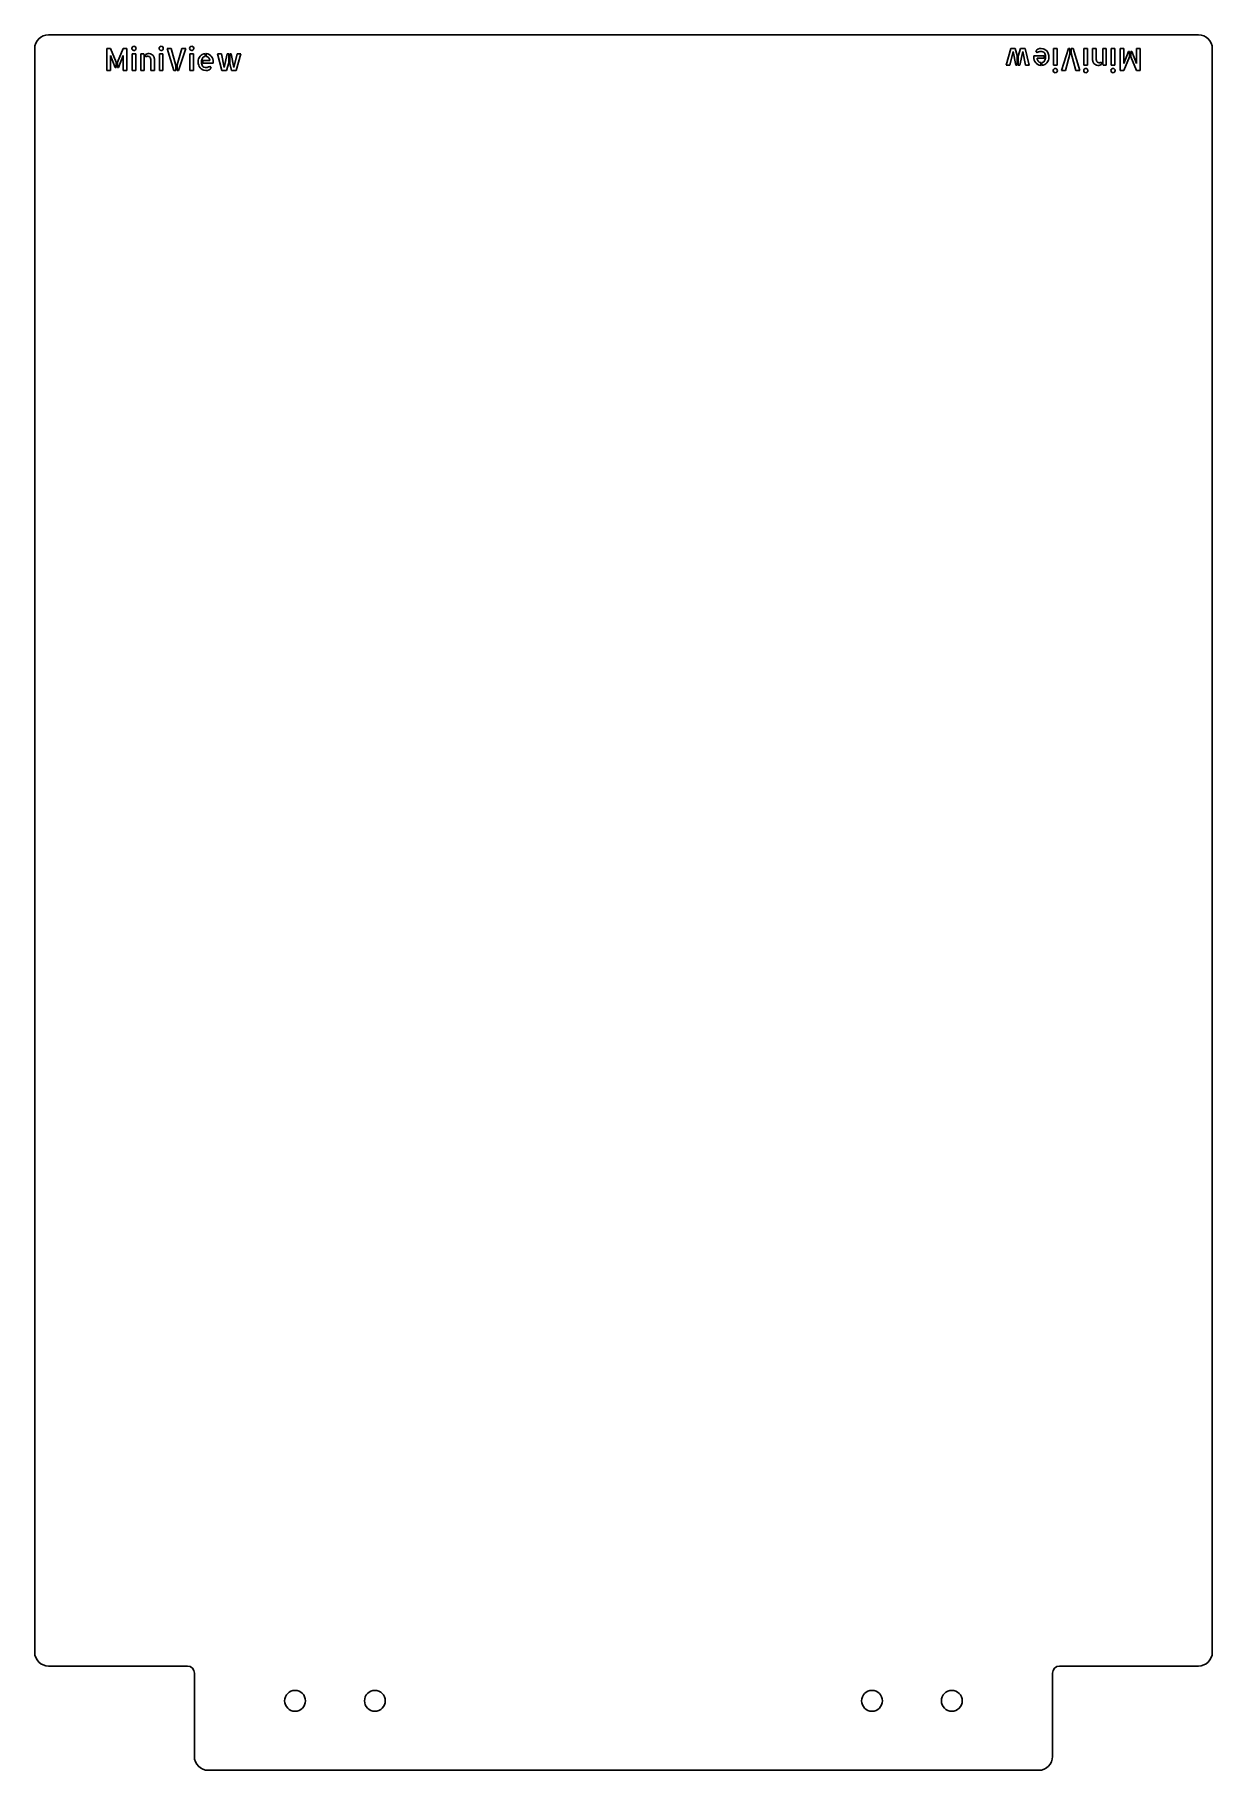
# Model space of a CAD drawing. Extents: x -3.38 to 3.3, y -5.53 to 4.31.
import ezdxf

# ---------------------------------------------------------------- set-up
doc = ezdxf.new("R2010")
doc.units = 0
doc.layers.add('VISIBLE', color=7, linetype='CONTINUOUS')

msp = doc.modelspace()

# ---------------------------------------------------------------- linework, layer by layer
at = {"layer": 'VISIBLE'}
for p, q in [((-3.2992, 4.3087), (-0.039, 4.3087)), ((-0.039, 4.3087), (3.2213, 4.3087)), ((2.1303, 4.1356), (2.1569, 4.2306)), ((2.1569, 4.2306), (2.183, 4.2306)), ((2.183, 4.2306), (2.193, 4.1916)), ((2.1999, 4.1866), (2.2119, 4.2306)), ((2.2119, 4.2306), (2.2382, 4.2306)), ((2.2382, 4.2306), (2.2624, 4.1356)), ((2.4439, 4.1067), (2.484, 4.2306)), ((2.484, 4.2306), (2.4927, 4.2306)), ((2.4927, 4.2306), (2.4927, 4.198)), ((2.4995, 4.2033), (2.4995, 4.2306)), ((2.4995, 4.2306), (2.5101, 4.2306)), ((2.5101, 4.2306), (2.5483, 4.1067)), ((-3.378, 4.2299), (-3.378, -4.8598)), ((-2.9689, 4.1067), (-2.9689, 4.2299)), ((-2.9689, 4.2299), (-2.9485, 4.2299)), ((-2.9485, 4.2299), (-2.9154, 4.1538)), ((-2.9207, 4.1229), (-2.9485, 4.1914)), ((-2.9485, 4.1914), (-2.9485, 4.1067)), ((-2.9154, 4.1538), (-2.9154, 4.1229)), ((-2.9085, 4.1535), (-2.8754, 4.2299)), ((-2.9085, 4.1229), (-2.9085, 4.1535)), ((-2.8754, 4.1914), (-2.903, 4.1229)), ((-2.8754, 4.2299), (-2.855, 4.2299)), ((-2.8754, 4.1067), (-2.8754, 4.1914)), ((-2.855, 4.2299), (-2.855, 4.1067)), ((-2.8254, 4.1067), (-2.8254, 4.201)), ((-2.8254, 4.201), (-2.805, 4.201)), ((-2.805, 4.201), (-2.805, 4.1067)), ((-2.7766, 4.201), (-2.7585, 4.201)), ((-2.7766, 4.1067), (-2.7766, 4.201)), ((-2.7585, 4.201), (-2.7564, 4.1914)), ((-2.7564, 4.1914), (-2.7564, 4.1067)), ((-2.7495, 4.1834), (-2.7495, 4.1963)), ((-2.7189, 4.1067), (-2.7189, 4.158)), ((-2.6985, 4.1597), (-2.6985, 4.11)), ((-2.6708, 4.1067), (-2.6708, 4.201)), ((-2.6708, 4.201), (-2.6504, 4.201)), ((-2.6504, 4.201), (-2.6504, 4.1067)), ((-2.588, 4.106), (-2.6263, 4.2299)), ((-2.6263, 4.2299), (-2.6034, 4.2299)), ((-2.6034, 4.2299), (-2.5775, 4.1332)), ((-2.5775, 4.1332), (-2.5775, 4.106)), ((-2.5706, 4.1386), (-2.5445, 4.2299)), ((-2.5706, 4.106), (-2.5706, 4.1386)), ((-2.5218, 4.2299), (-2.5619, 4.106)), ((-2.5445, 4.2299), (-2.5218, 4.2299)), ((-2.4979, 4.1067), (-2.4979, 4.201)), ((-2.4979, 4.201), (-2.4775, 4.201)), ((-2.4775, 4.201), (-2.4775, 4.1067)), ((-2.4236, 4.1469), (-2.4236, 4.1617)), ((-2.4236, 4.1617), (-2.385, 4.1617)), ((-2.3663, 4.1469), (-2.4236, 4.1469)), ((-2.4121, 4.202), (-2.4121, 4.1859)), ((-2.4053, 4.1861), (-2.4053, 4.2018)), ((-2.3162, 4.106), (-2.3404, 4.201)), ((-2.3404, 4.201), (-2.3186, 4.201)), ((-2.3186, 4.201), (-2.3031, 4.1224)), ((-2.3031, 4.1224), (-2.2856, 4.201)), ((-2.2778, 4.15), (-2.2899, 4.106)), ((-2.2856, 4.201), (-2.2778, 4.201)), ((-2.2778, 4.201), (-2.2778, 4.15)), ((-2.271, 4.1449), (-2.271, 4.201)), ((-2.271, 4.201), (-2.2636, 4.201)), ((-2.261, 4.106), (-2.271, 4.1449)), ((-2.2636, 4.201), (-2.2478, 4.1224)), ((-2.2478, 4.1224), (-2.2302, 4.201)), ((-2.2083, 4.201), (-2.2349, 4.106)), ((-2.2302, 4.201), (-2.2083, 4.201)), ((2.1523, 4.1356), (2.1303, 4.1356)), ((2.1698, 4.2142), (2.1523, 4.1356)), ((2.1857, 4.1356), (2.1698, 4.2142)), ((2.193, 4.1356), (2.1857, 4.1356)), ((2.193, 4.1916), (2.193, 4.1356)), ((2.1999, 4.1356), (2.1999, 4.1866)), ((2.2076, 4.1356), (2.1999, 4.1356)), ((2.2251, 4.2142), (2.2076, 4.1356)), ((2.2407, 4.1356), (2.2251, 4.2142)), ((2.2624, 4.1356), (2.2407, 4.1356)), ((2.2884, 4.1896), (2.3457, 4.1896)), ((2.3059, 4.2055), (2.2985, 4.2167)), ((2.3457, 4.1749), (2.3071, 4.1749)), ((2.3273, 4.1505), (2.3273, 4.1348)), ((2.3342, 4.1346), (2.3342, 4.1507)), ((2.3457, 4.1896), (2.3457, 4.1749)), ((2.3995, 4.1356), (2.3995, 4.2299)), ((2.3995, 4.2299), (2.4199, 4.2299)), ((2.4199, 4.1356), (2.3995, 4.1356)), ((2.4199, 4.2299), (2.4199, 4.1356)), ((2.4927, 4.198), (2.4666, 4.1067)), ((2.5254, 4.1067), (2.4995, 4.2033)), ((2.5724, 4.1356), (2.5724, 4.2299)), ((2.5724, 4.2299), (2.5928, 4.2299)), ((2.5928, 4.1356), (2.5724, 4.1356)), ((2.5928, 4.2299), (2.5928, 4.1356)), ((2.6206, 4.2266), (2.6206, 4.2299)), ((2.6206, 4.2299), (2.641, 4.2299)), ((2.6206, 4.1769), (2.6206, 4.2266)), ((2.641, 4.2299), (2.641, 4.1786)), ((2.6716, 4.1532), (2.6716, 4.1403)), ((2.6784, 4.1452), (2.6784, 4.2299)), ((2.6784, 4.2299), (2.6986, 4.2299)), ((2.6806, 4.1356), (2.6784, 4.1452)), ((2.6986, 4.1356), (2.6806, 4.1356)), ((2.6986, 4.2299), (2.6986, 4.1356)), ((2.7271, 4.1356), (2.7271, 4.2299)), ((2.7271, 4.2299), (2.7475, 4.2299)), ((2.7475, 4.1356), (2.7271, 4.1356)), ((2.7475, 4.2299), (2.7475, 4.1356)), ((2.7771, 4.1067), (2.7771, 4.2299)), ((2.7771, 4.2299), (2.7975, 4.2299)), ((2.7975, 4.2299), (2.7975, 4.1452)), ((2.7975, 4.1452), (2.825, 4.2137)), ((2.8306, 4.1831), (2.7975, 4.1067)), ((2.825, 4.2137), (2.8306, 4.2137)), ((2.8306, 4.2137), (2.8306, 4.1831)), ((2.8374, 4.1828), (2.8374, 4.2137)), ((2.8374, 4.2137), (2.8428, 4.2137)), ((2.8705, 4.1067), (2.8374, 4.1828)), ((2.8428, 4.2137), (2.8705, 4.1452)), ((2.8705, 4.1452), (2.8705, 4.2299)), ((2.8705, 4.2299), (2.8909, 4.2299)), ((2.8909, 4.2299), (2.8909, 4.1067)), ((3.3, -4.8598), (3.3, 4.2299)), ((-2.9485, 4.1067), (-2.9689, 4.1067)), ((-2.9154, 4.1229), (-2.9207, 4.1229)), ((-2.903, 4.1229), (-2.9085, 4.1229)), ((-2.855, 4.1067), (-2.8754, 4.1067)), ((-2.805, 4.1067), (-2.8254, 4.1067)), ((-2.7564, 4.1067), (-2.7766, 4.1067)), ((-2.6985, 4.1067), (-2.7189, 4.1067)), ((-2.6985, 4.11), (-2.6985, 4.1067)), ((-2.6504, 4.1067), (-2.6708, 4.1067)), ((-2.5775, 4.106), (-2.588, 4.106)), ((-2.5619, 4.106), (-2.5706, 4.106)), ((-2.4775, 4.1067), (-2.4979, 4.1067)), ((-2.3839, 4.1311), (-2.3765, 4.1199)), ((-2.2899, 4.106), (-2.3162, 4.106)), ((-2.2349, 4.106), (-2.261, 4.106)), ((2.4666, 4.1067), (2.4439, 4.1067)), ((2.5483, 4.1067), (2.5254, 4.1067)), ((2.7975, 4.1067), (2.7771, 4.1067)), ((2.8909, 4.1067), (2.8705, 4.1067)), ((-2.5118, -4.9386), (-3.2992, -4.9386)), ((-2.4724, -4.978), (-2.4724, -5.4504)), ((2.3937, -4.978), (2.3937, -5.4504)), ((2.4331, -4.9386), (3.2213, -4.9386)), ((2.315, -5.5291), (-2.3937, -5.5291))]:
    msp.add_line(p, q, dxfattribs=at)
at = {"layer": 'VISIBLE', "flags": 128}
for points in [[(-2.8271, 4.231), (-2.826, 4.2362), (-2.8236, 4.2396)], [(-2.8237, 4.2227), (-2.8264, 4.227), (-2.8271, 4.231)], [(-2.8236, 4.2396), (-2.8192, 4.2424), (-2.8152, 4.2431)], [(-2.8152, 4.2431), (-2.8101, 4.242), (-2.8067, 4.2396)], [(-2.8067, 4.2396), (-2.8039, 4.2352), (-2.8032, 4.231)], [(-2.8032, 4.231), (-2.8043, 4.2259), (-2.8067, 4.2226)], [(-2.6724, 4.231), (-2.6713, 4.2362), (-2.6689, 4.2396)], [(-2.669, 4.2227), (-2.6718, 4.227), (-2.6724, 4.231)], [(-2.6689, 4.2396), (-2.6646, 4.2424), (-2.6606, 4.2431)], [(-2.6606, 4.2431), (-2.6554, 4.242), (-2.652, 4.2396)], [(-2.652, 4.2396), (-2.6492, 4.2352), (-2.6485, 4.231)], [(-2.6485, 4.231), (-2.6496, 4.2259), (-2.652, 4.2226)], [(-2.4995, 4.231), (-2.4985, 4.2362), (-2.496, 4.2396)], [(-2.4961, 4.2227), (-2.4989, 4.227), (-2.4995, 4.231)], [(-2.496, 4.2396), (-2.4917, 4.2424), (-2.4877, 4.2431)], [(-2.4877, 4.2431), (-2.4825, 4.242), (-2.4792, 4.2396)], [(-2.4792, 4.2396), (-2.4763, 4.2352), (-2.4756, 4.231)], [(-2.4756, 4.231), (-2.4767, 4.2259), (-2.4792, 4.2226)], [(2.3114, 4.2271), (2.3209, 4.2299), (2.3301, 4.2306)], [(2.3301, 4.2306), (2.3401, 4.2294), (2.3474, 4.2268)], [(-2.8152, 4.2192), (-2.8204, 4.2203), (-2.8237, 4.2227)], [(-2.8067, 4.2226), (-2.8111, 4.2198), (-2.8152, 4.2192)], [(-2.7495, 4.1963), (-2.7442, 4.1987), (-2.7397, 4.2003)], [(-2.7419, 4.1858), (-2.7462, 4.1847), (-2.7495, 4.1834)], [(-2.7356, 4.1866), (-2.7388, 4.1863), (-2.7419, 4.1858)], [(-2.7397, 4.2003), (-2.7339, 4.2016), (-2.7295, 4.202)], [(-2.7268, 4.1843), (-2.7311, 4.1861), (-2.7356, 4.1866)], [(-2.7295, 4.202), (-2.7218, 4.201), (-2.7168, 4.1989)], [(-2.7218, 4.1781), (-2.7242, 4.182), (-2.7268, 4.1843)], [(-2.7194, 4.1689), (-2.7204, 4.1743), (-2.7218, 4.1781)], [(-2.7189, 4.158), (-2.7191, 4.1642), (-2.7194, 4.1689)], [(-2.7168, 4.1989), (-2.7109, 4.1947), (-2.7064, 4.1906)], [(-2.7064, 4.1906), (-2.7036, 4.1871), (-2.7019, 4.184)], [(-2.7019, 4.184), (-2.7004, 4.1797), (-2.6996, 4.1761)], [(-2.6996, 4.1761), (-2.699, 4.1715), (-2.6987, 4.1678)], [(-2.6987, 4.1678), (-2.6986, 4.1632), (-2.6985, 4.1597)], [(-2.6606, 4.2192), (-2.6657, 4.2203), (-2.669, 4.2227)], [(-2.652, 4.2226), (-2.6564, 4.2198), (-2.6606, 4.2192)], [(-2.4877, 4.2192), (-2.4928, 4.2203), (-2.4961, 4.2227)], [(-2.4792, 4.2226), (-2.4836, 4.2198), (-2.4877, 4.2192)], [(-2.4514, 4.154), (-2.4504, 4.1643), (-2.4483, 4.172)], [(-2.4481, 4.1353), (-2.4508, 4.1454), (-2.4514, 4.154)], [(-2.4483, 4.172), (-2.4441, 4.1809), (-2.4399, 4.187)], [(-2.439, 4.12), (-2.4447, 4.128), (-2.4481, 4.1353)], [(-2.4399, 4.187), (-2.4333, 4.1934), (-2.4274, 4.1974)], [(-2.4318, 4.162), (-2.4325, 4.1567), (-2.4327, 4.1531)], [(-2.4327, 4.1531), (-2.4322, 4.1461), (-2.4311, 4.141)], [(-2.4286, 4.1721), (-2.4307, 4.1665), (-2.4318, 4.162)], [(-2.4311, 4.141), (-2.4288, 4.1352), (-2.4261, 4.1313)], [(-2.4223, 4.1809), (-2.4262, 4.1762), (-2.4286, 4.1721)], [(-2.4274, 4.1974), (-2.4191, 4.2008), (-2.4121, 4.202)], [(-2.4121, 4.1859), (-2.4183, 4.1838), (-2.4223, 4.1809)], [(-2.4053, 4.2018), (-2.3957, 4.1999), (-2.389, 4.1969)], [(-2.3971, 4.1832), (-2.4014, 4.1853), (-2.4053, 4.1861)], [(-2.3906, 4.1775), (-2.394, 4.181), (-2.3971, 4.1832)], [(-2.3865, 4.17), (-2.3885, 4.1743), (-2.3906, 4.1775)], [(-2.389, 4.1969), (-2.3815, 4.1917), (-2.3765, 4.1866)], [(-2.385, 4.1617), (-2.3855, 4.1664), (-2.3865, 4.17)], [(-2.3765, 4.1866), (-2.3715, 4.1789), (-2.3686, 4.172)], [(-2.3686, 4.172), (-2.3663, 4.1626), (-2.3658, 4.155)], [(-2.3658, 4.155), (-2.366, 4.1505), (-2.3663, 4.1469)], [(2.2878, 4.1816), (2.288, 4.1861), (2.2884, 4.1896)], [(2.2906, 4.1645), (2.2884, 4.1739), (2.2878, 4.1816)], [(2.2985, 4.15), (2.2935, 4.1577), (2.2906, 4.1645)], [(2.2985, 4.2167), (2.3053, 4.2233), (2.3114, 4.2271)], [(2.311, 4.1396), (2.3035, 4.1449), (2.2985, 4.15)], [(2.3113, 4.2095), (2.3081, 4.2074), (2.3059, 4.2055)], [(2.3071, 4.1749), (2.3075, 4.1701), (2.3085, 4.1666)], [(2.3085, 4.1666), (2.3105, 4.1622), (2.3127, 4.1591)], [(2.3273, 4.1348), (2.3177, 4.1367), (2.311, 4.1396)], [(2.3175, 4.2123), (2.3141, 4.2109), (2.3113, 4.2095)], [(2.3127, 4.1591), (2.316, 4.1556), (2.3191, 4.1534)], [(2.3234, 4.2138), (2.3202, 4.2131), (2.3175, 4.2123)], [(2.3191, 4.1534), (2.3235, 4.1513), (2.3273, 4.1505)], [(2.328, 4.2142), (2.3256, 4.2141), (2.3234, 4.2138)], [(2.3399, 4.2118), (2.3337, 4.2137), (2.328, 4.2142)], [(2.3342, 4.1507), (2.3404, 4.1528), (2.3443, 4.1557)], [(2.3495, 4.1391), (2.3411, 4.1357), (2.3342, 4.1346)], [(2.3482, 4.2053), (2.344, 4.2093), (2.3399, 4.2118)], [(2.3443, 4.1557), (2.3483, 4.1603), (2.3506, 4.1645)], [(2.3474, 4.2268), (2.3556, 4.2218), (2.3611, 4.2165)], [(2.3531, 4.1956), (2.3508, 4.2014), (2.3482, 4.2053)], [(2.3619, 4.1496), (2.3554, 4.1431), (2.3495, 4.1391)], [(2.3506, 4.1645), (2.3527, 4.1701), (2.3538, 4.1746)], [(2.3547, 4.1834), (2.3542, 4.1905), (2.3531, 4.1956)], [(2.3538, 4.1746), (2.3545, 4.1799), (2.3547, 4.1834)], [(2.3611, 4.2165), (2.3667, 4.2086), (2.3701, 4.2013)], [(2.3704, 4.1645), (2.3662, 4.1556), (2.3619, 4.1496)], [(2.3701, 4.2013), (2.3728, 4.1912), (2.3734, 4.1826)], [(2.3734, 4.1826), (2.3725, 4.1722), (2.3704, 4.1645)], [(2.6207, 4.1687), (2.6206, 4.1734), (2.6206, 4.1769)], [(2.6217, 4.1605), (2.621, 4.1651), (2.6207, 4.1687)], [(2.624, 4.1526), (2.6225, 4.1569), (2.6217, 4.1605)], [(2.6284, 4.146), (2.6256, 4.1495), (2.624, 4.1526)], [(2.6388, 4.1377), (2.633, 4.1418), (2.6284, 4.146)], [(2.6515, 4.1346), (2.6438, 4.1356), (2.6388, 4.1377)], [(2.641, 4.1786), (2.6411, 4.1724), (2.6415, 4.1677)], [(2.6415, 4.1677), (2.6425, 4.1623), (2.6438, 4.1585)], [(2.6438, 4.1585), (2.6463, 4.1546), (2.6488, 4.1523)], [(2.6488, 4.1523), (2.6532, 4.1504), (2.6577, 4.15)], [(2.6618, 4.1363), (2.656, 4.1349), (2.6515, 4.1346)], [(2.6577, 4.15), (2.6608, 4.1502), (2.664, 4.1508)], [(2.6716, 4.1403), (2.6663, 4.1379), (2.6618, 4.1363)], [(2.664, 4.1508), (2.6683, 4.1519), (2.6716, 4.1532)], [(-2.4253, 4.1097), (-2.4336, 4.1148), (-2.439, 4.12)], [(-2.4261, 4.1313), (-2.4219, 4.1273), (-2.4179, 4.1248)], [(-2.4081, 4.106), (-2.418, 4.1072), (-2.4253, 4.1097)], [(-2.4179, 4.1248), (-2.4117, 4.1229), (-2.4059, 4.1224)], [(-2.3894, 4.1095), (-2.3989, 4.1067), (-2.4081, 4.106)], [(-2.4059, 4.1224), (-2.4036, 4.1225), (-2.4013, 4.1228)], [(-2.4013, 4.1228), (-2.3981, 4.1235), (-2.3955, 4.1243)], [(-2.3955, 4.1243), (-2.392, 4.1257), (-2.3893, 4.1271)], [(-2.3765, 4.1199), (-2.3833, 4.1132), (-2.3894, 4.1095)], [(-2.3893, 4.1271), (-2.3861, 4.1291), (-2.3839, 4.1311)], [(2.3977, 4.1055), (2.3988, 4.1106), (2.4012, 4.114)], [(2.4012, 4.097), (2.3984, 4.1014), (2.3977, 4.1055)], [(2.4012, 4.114), (2.4056, 4.1167), (2.4097, 4.1174)], [(2.4097, 4.0935), (2.4046, 4.0946), (2.4012, 4.097)], [(2.4097, 4.1174), (2.4148, 4.1163), (2.4182, 4.1139)], [(2.4181, 4.097), (2.4137, 4.0942), (2.4097, 4.0935)], [(2.4216, 4.1055), (2.4205, 4.1004), (2.4181, 4.097)], [(2.4182, 4.1139), (2.4209, 4.1095), (2.4216, 4.1055)], [(2.5706, 4.1055), (2.5717, 4.1106), (2.5741, 4.114)], [(2.5741, 4.097), (2.5712, 4.1014), (2.5706, 4.1055)], [(2.5741, 4.114), (2.5785, 4.1167), (2.5826, 4.1174)], [(2.5826, 4.0935), (2.5775, 4.0946), (2.5741, 4.097)], [(2.5826, 4.1174), (2.5877, 4.1163), (2.5911, 4.1139)], [(2.591, 4.097), (2.5866, 4.0942), (2.5826, 4.0935)], [(2.5945, 4.1055), (2.5934, 4.1004), (2.591, 4.097)], [(2.5911, 4.1139), (2.5938, 4.1095), (2.5945, 4.1055)], [(2.7252, 4.1055), (2.7263, 4.1106), (2.7287, 4.114)], [(2.7287, 4.097), (2.7259, 4.1014), (2.7252, 4.1055)], [(2.7287, 4.114), (2.7332, 4.1167), (2.7373, 4.1174)], [(2.7373, 4.0935), (2.7321, 4.0946), (2.7287, 4.097)], [(2.7373, 4.1174), (2.7424, 4.1163), (2.7457, 4.1139)], [(2.7456, 4.097), (2.7413, 4.0942), (2.7373, 4.0935)], [(2.7491, 4.1055), (2.748, 4.1004), (2.7456, 4.097)], [(2.7457, 4.1139), (2.7485, 4.1095), (2.7491, 4.1055)]]:
    msp.add_lwpolyline(points, dxfattribs=at)
at = {"layer": 'VISIBLE'}
for centre in [(-1.9016, -5.1354), (-1.4488, -5.1354), (1.3701, -5.1354), (1.8228, -5.1354)]:
    msp.add_circle(centre, 0.0591, dxfattribs=at)
for centre, radius, start, end in [((-3.2992, 4.2299), 0.0787, 90, 180), ((3.2213, 4.2299), 0.0787, 0, 90), ((-3.2992, -4.8598), 0.0787, 180, 270), ((3.2213, -4.8598), 0.0787, 270, 0), ((-2.5118, -4.978), 0.0394, 0, 90), ((2.4331, -4.978), 0.0394, 90, 180), ((-2.3937, -5.4504), 0.0787, 180, 270), ((2.315, -5.4504), 0.0787, 270, 0)]:
    msp.add_arc(centre, radius, start, end, dxfattribs=at)

doc.saveas('drawing.dxf')
